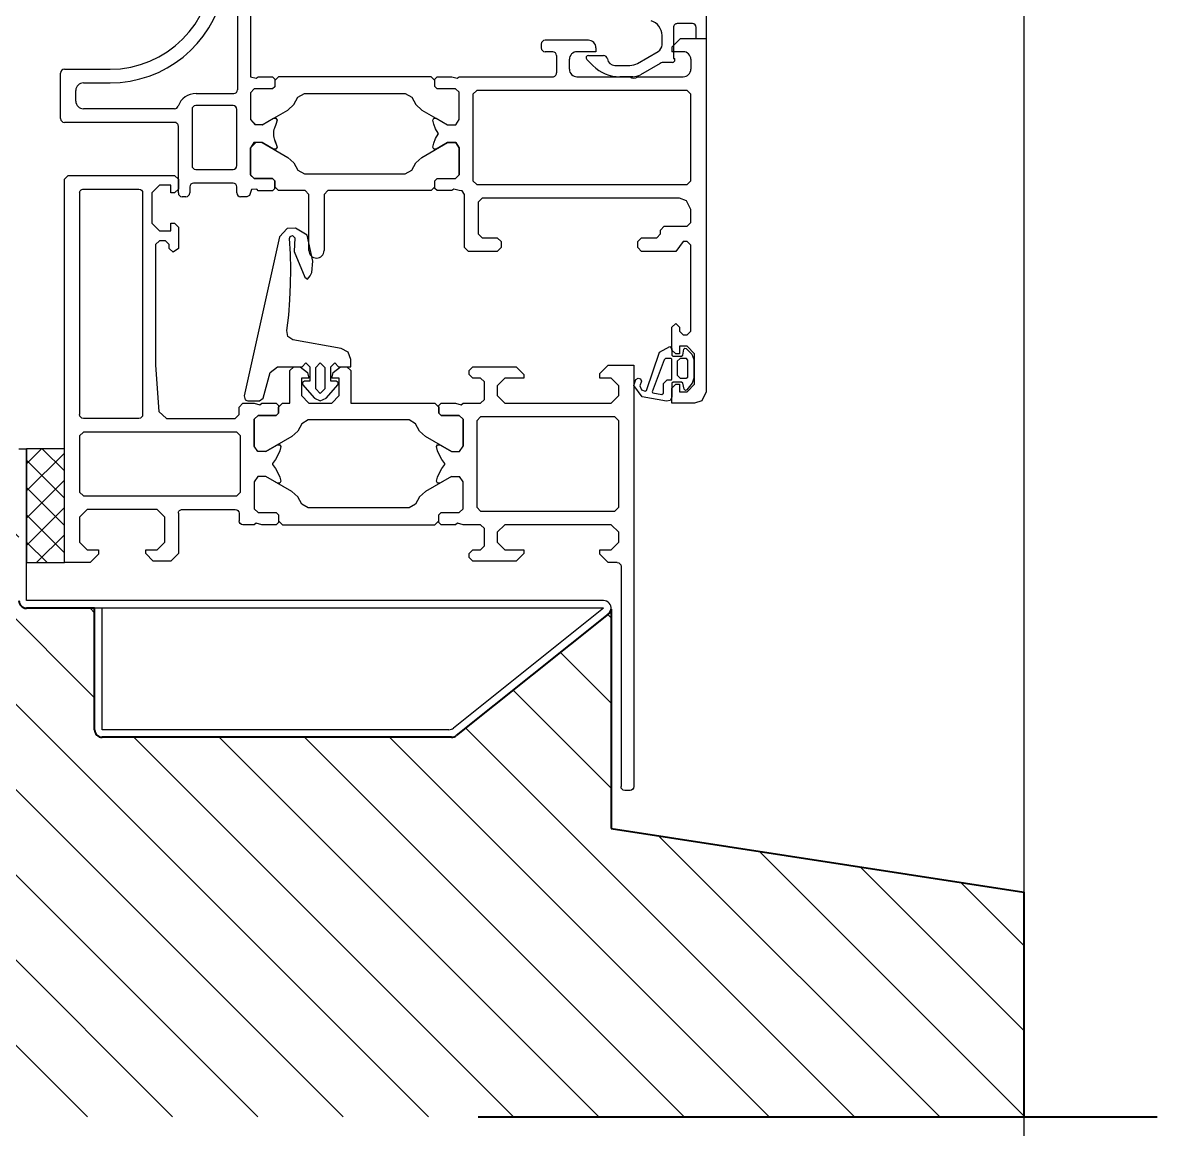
# Model space of a CAD drawing. Header units: millimetres. Extents: x 1251.1 to 1334.1, y 1577.6 to 1641.3.
# Drawn here: x 1311.3137 to 1311.4632, y 1617.5724 to 1617.7182 of the extents above; entities that cross this region are included whole.
import ezdxf

# ---------------------------------------------------------------- set-up
doc = ezdxf.new("R2010")
doc.units = ezdxf.units.MM
doc.linetypes.add('AUSGEZOGEN', pattern=[0])
doc.linetypes.add('TRATTOPUNTO', pattern=[1, 0.5, -0.25, 0, -0.25])
doc.layers.add('MONTANTI sezioni - windows structure section', color=2, linetype='Continuous')
doc.layers.add('MURATURA', color=140, linetype='Continuous')
for name, color, linetype, lineweight in [('MURATURA sezioni - section wall', 7, 'Continuous', 40), ('SEZIONI medie - small section', 2, 'Continuous', 25), ('TRATTEGGIO - hatch', 252, 'Continuous', 20)]:
    doc.layers.add(name, color=color, linetype=linetype, lineweight=lineweight)
doc.styles.get("Standard").update_dxf_attribs({"font": 'Arial.ttf'})

# ---------------------------------------------------------------- blocks, each defined once
blk = doc.blocks.new('199120')
at = {"layer": 'MONTANTI sezioni - windows structure section', "linetype": 'Continuous'}
for p, q in [((26, 74.99993897000002), (-29.5, 74.99993897000002)), ((26, 71.59991455), (26, 74.99993897000002)), ((-30, 74.49993897000002), (-30, 73.79992676)), ((-0.5, 73.29992676), (-29.5, 73.29992676)), ((0, 72.79992676), (0, 71.59997558999999)), ((1.700012209999997, 71.99993897000002), (2.700012209999997, 72.99993897000002)), ((1.700012209999997, 70.5), (1.700012209999997, 71.99993897000002)), ((2.700012209999997, 72.99993897000002), (4, 72.99993897000002)), ((4, 72.99993897000002), (5, 71.99993897000002)), ((5, 71.99993897000002), (5, 65.99993897000002)), ((6.799987790000003, 72.49993897000002), (7.299987790000003, 72.99993897000002)), ((6.799987790000003, 54.79998778999999), (6.799987790000003, 72.49993897000002)), ((7.299987790000003, 72.99993897000002), (18.70001221, 72.99993897000002)), ((18.70001221, 72.99993897000002), (19.20001221, 72.49993897000002)), ((19.20001221, 72.49993897000002), (19.20001221, 54.79998778999999)), ((21, 71.99993897000002), (22, 72.99993897000002)), ((21, 66), (21, 71.99993897000002)), ((22, 72.99993897000002), (23.29998779, 72.99993897000002)), ((23.29998779, 72.99993897000002), (24.29998779, 71.99993897000002)), ((24.29998779, 71.99993897000002), (24.29998779, 70.49993897000002)), ((0, 71.59991455), (1.100036619999997, 70.49993897000002)), ((1.09997559, 70.5), (1.700012209999997, 70.5)), ((24.29998779, 70.5), (24.89996338, 70.5)), ((24.89996338, 70.5), (25.99993897, 71.60003661999997)), ((5, 66), (5, 65)), ((21, 65), (21, 66)), ((5, 65), (5, 58)), ((21, 58), (21, 65)), ((1.200012209999997, 60.5), (0.200012209999997, 59.5)), ((1.700012209999997, 60.5), (1.200012209999997, 60.5)), ((1.700012209999997, 58), (1.700012209999997, 60.5)), ((24.79998779, 60.5), (24.29998779, 60.5)), ((24.29998779, 60.5), (24.29998779, 58)), ((25.79998779, 59.5), (24.79998779, 60.5)), ((0.200012209999997, 59.5), (0.200012209999997, 53.80004882999998)), ((25.79998779, 53.79998778999999), (25.79998779, 59.5)), ((2.700012209999997, 57), (1.700012209999997, 58)), ((4, 57), (2.700012209999997, 57)), ((5, 58), (4, 57)), ((22, 57), (21, 58)), ((23.29998779, 57), (22, 57)), ((24.29998779, 58), (23.29998779, 57)), ((1.700012209999997, 54.79998778999999), (2.200012209999997, 55.29998778999999)), ((2.200012209999997, 55.29998778999999), (4.5, 55.29998778999999)), ((4.5, 55.29998778999999), (5, 54.79998778999999)), ((21, 54.79998778999999), (21.5, 55.29998778999999)), ((21.5, 55.29998778999999), (23.79998779, 55.29998778999999)), ((23.79998779, 55.29998778999999), (24.29998779, 54.79998778999999)), ((0.200012209999997, 53.79998778999999), (0.700012209999997, 53.29998778999999)), ((1.200012209999997, 53.29998778999999), (1.700012209999997, 53.79998778999999)), ((1.700012209999997, 53.79998778999999), (1.700012209999997, 54.79998778999999)), ((5, 54.79998778999999), (5, 52.5)), ((7.299987790000003, 54.29998778999999), (6.799987790000003, 54.79998778999999)), ((18.70001221, 54.29998778999999), (7.299987790000003, 54.29998778999999)), ((19.20001221, 54.79998778999999), (18.70001221, 54.29998778999999)), ((21, 52.5), (21, 54.79998778999999)), ((24.29998779, 54.79998778999999), (24.29998779, 53.79998778999999)), ((24.29998779, 53.79998778999999), (24.79998779, 53.29998778999999)), ((25.29998779, 53.29998778999999), (25.79998779, 53.79998778999999)), ((0.700012209999997, 53.29998778999999), (1.200012209999997, 53.29998778999999)), ((5, 52.5), (5.200012209999997, 51.77001953000001)), ((6.59997559, 52), (7.09997559, 52.5)), ((6.59997559, 52), (7.09997559, 52.5)), ((7.09997559, 52.5), (10.63995360999999, 52.5)), ((7.09997559, 52.5), (10.63995360999999, 52.5)), ((10.64001465, 52.5), (11.34002685999999, 52.04998778999999)), ((14.65997315, 52.04998778999999), (15.35998535, 52.5)), ((18.89996338, 52.5), (15.35992432, 52.5)), ((15.35998535, 52.5), (18.89996338, 52.5)), ((18.89996338, 52.5), (19.39996338, 52)), ((19.39996338, 52), (18.89996338, 52.5)), ((20.79998779, 52.22998046999999), (21, 52.5)), ((24.79998779, 53.29998778999999), (25.29998779, 53.29998778999999)), ((5.200012209999997, 51.77001953000001), (5, 51.50006103999999)), ((5, 51.5), (5, 49.59997558999999)), ((6.59997559, 49.59997558999999), (6.59997559, 52)), ((6.59997559, 49.59997558999999), (6.59997559, 52)), ((11.33996582, 50.96997069999998), (9.380004880000001, 47.56994629000002)), ((11.33996582, 50.96997069999998), (10.45996094, 49.44995117000002)), ((11.33996582, 50.96997069999998), (11.33996582, 52.04998778999999)), ((14.65997315, 50.96997069999998), (14.65997315, 52.04998778999999)), ((14.65997315, 50.96997069999998), (16.61999512, 47.56994629000002)), ((15.53997803, 49.44995117000002), (14.65997315, 50.96990966999999)), ((19.39996338, 52), (19.39996338, 49.59997558999999)), ((19.39996338, 49.59997558999999), (19.39996338, 52)), ((21, 51.5), (20.79998779, 52.22998046999999)), ((21, 49.59997558999999), (21, 51.5)), ((5, 49.59997558999999), (5.300048829999994, 49.29998778999999)), ((6.299987790000003, 49.29998778999999), (6.59997559, 49.59997558999999)), ((6.299987790000003, 49.29998778999999), (6.59997559, 49.59997558999999)), ((10.45996094, 49.44995117000002), (10.45996094, 49.14990233999998)), ((11.26000977, 49.14001465000001), (11.84997559, 49.38000488)), ((11.84997559, 49.38000488), (12.41998291, 49.70001221000001)), ((12.41998291, 49.69995117000002), (12.93994141, 50.07995605999997)), ((12.94000244, 50.07995605999997), (13.05999756, 50.07995605999997)), ((13.05999756, 50.07995605999997), (13.58001709, 49.69995117000002)), ((13.58001709, 49.69995117000002), (14.15002441, 49.37994385000002)), ((14.14996338, 49.38000488), (14.73999023, 49.14001465000001)), ((15.53997803, 49.15002442000002), (15.53997803, 49.45007323999999)), ((19.39996338, 49.59997558999999), (19.69995117, 49.29998778999999)), ((19.70001221, 49.29998778999999), (19.40002441, 49.59997558999999)), ((20.70001221, 49.29998778999999), (21, 49.59997558999999)), ((5, 48.79998778999999), (5.5, 49.29998778999999)), ((5, 28.70001221000001), (5, 48.79998778999999)), ((5.299987790000003, 49.29998778999999), (6.299987790000003, 49.29998778999999)), ((5.5, 49.29998778999999), (6.299987790000003, 49.29998778999999)), ((10.45996094, 49.15002442000002), (10.7199707, 49.00006103999999)), ((10.7199707, 49), (11.25994873, 49.14001465000001)), ((14.73999023, 49.14001465000001), (15.2800293, 49.00006103999999)), ((15.27996826, 49), (15.53997803, 49.15002442000002)), ((19.70001221, 49.29998778999999), (20.70001221, 49.29998778999999)), ((20.5, 49.29998778999999), (19.70001221, 49.29998778999999)), ((21, 48.79998778999999), (20.5, 49.29998778999999)), ((21, 37.69995117000002), (21, 48.79992676000001)), ((8.669982910000002, 46.77001953000001), (7.700012209999997, 46.25006103999999)), ((9.380004880000001, 47.56994629000002), (8.670043949999993, 46.76989745999998)), ((16.61999512, 47.56994629000002), (17.33001709, 46.76989745999998)), ((17.33001709, 46.77001953000001), (18.30004883, 46.25006103999999)), ((7.700012209999997, 46.25), (7.200012209999997, 45.39001465000001)), ((7.200012209999997, 45.39001465000001), (7.200012209999997, 32.11004638999998)), ((18.29999541999999, 46.25), (18.79999541999999, 45.39001465000001)), ((18.79999541999999, 45.39001465000001), (18.79999541999999, 32.11004638999998)), ((25.29998779, 37.69995117000002), (21, 37.69995117000002)), ((25.79998779, 37.19995117000002), (25.29998779, 37.69995117000002)), ((21, 35.19995117000002), (22, 36.19995117000002)), ((22, 36.19995117000002), (24.29998779, 36.19995117000002)), ((24.29998779, 36.19995117000002), (24.29998779, 35.19995117000002)), ((25.05999756, 35.40002442000002), (25.79998779, 36.37005614999998)), ((25.79998779, 36.36999512), (25.79998779, 37.20001221000001)), ((21, 32.20001221000001), (21, 35.20001221000001)), ((24.29998779, 35.19995117000002), (25.05999756, 35.39990233999998)), ((7.200012209999997, 32.10998534999999), (7.700012209999997, 31.25)), ((18.79998779, 32.10998534999999), (18.29998779, 31.25)), ((22, 31.20001221000001), (21, 32.20001221000001)), ((25.05999756, 32), (24.29998779, 32.20001221000001)), ((24.29998779, 32.20001221000001), (24.29998779, 31.20001221000001)), ((25.79998779, 31.02996825999998), (25.05999756, 32)), ((7.700012209999997, 31.25), (8.670043949999993, 30.72998046999999)), ((8.669982910000002, 30.72998046999999), (9.380004880000001, 29.92999268)), ((9.380004880000001, 29.92999268), (11.34002685999999, 26.52996825999998)), ((16.61999512, 29.92999268), (14.65997315, 26.52996825999998)), ((17.33001709, 30.72998046999999), (16.62005615, 29.92999268)), ((18.29998779, 31.25), (17.33001709, 30.72998046999999)), ((24.29998779, 31.20001221000001), (22, 31.20001221000001)), ((25.29998779, 29.70001221000001), (25.79998779, 30.20001221000001)), ((25.79998779, 30.20001221000001), (25.79998779, 31.03002930000002)), ((5.5, 28.20001221000001), (5, 28.70001221000001)), ((10.7199707, 28.5), (10.45996094, 28.34997558999999)), ((11.26000977, 28.35998534999999), (10.7199707, 28.5)), ((15.27996826, 28.5), (14.73999023, 28.35998534999999)), ((15.53997803, 28.34997558999999), (15.27996826, 28.5)), ((20.5, 28.20001221000001), (21, 28.70001221000001)), ((21, 28.70001221000001), (21, 29.70001221000001)), ((21, 29.70001221000001), (25.29998779, 29.70001221000001)), ((5.299987790000003, 28.20001221000001), (5, 27.90002442000002)), ((5, 27.89996337999997), (5, 26)), ((6.299987790000003, 28.20001221000001), (5.299987790000003, 28.20001221000001)), ((6.299987790000003, 28.20001221000001), (5.499938970000002, 28.20001221000001)), ((6.59997559, 27.89996337999997), (6.299987790000003, 28.19995117000002)), ((6.59997559, 27.89996337999997), (6.299987790000003, 28.19995117000002)), ((6.59997559, 25.5), (6.59997559, 27.89996337999997)), ((6.59997559, 25.5), (6.59997559, 27.89996337999997)), ((10.45996094, 28.34997558999999), (10.45996094, 28.04998778999999)), ((10.45996094, 28.04998778999999), (11.33996582, 26.52996825999998)), ((11.84997559, 28.11999512), (11.25994873, 28.35998534999999)), ((12.41998291, 27.79998778999999), (11.84997559, 28.11999512)), ((12.94000244, 27.41998290999999), (12.41998291, 27.79998778999999)), ((13.05999756, 27.41998290999999), (12.94000244, 27.41998290999999)), ((13.58001709, 27.79998778999999), (13.05999756, 27.41998290999999)), ((14.14996338, 28.11999512), (13.57995606, 27.79998778999999)), ((14.73999023, 28.35998534999999), (14.15002441, 28.11999512)), ((14.65997315, 26.52996825999998), (15.53997803, 28.04998778999999)), ((15.53997803, 28.04998778999999), (15.53997803, 28.34997558999999)), ((19.39996338, 27.89996337999997), (19.69995117, 28.19995117000002)), ((19.39996338, 27.89996337999997), (19.39996338, 25.5)), ((19.39996338, 25.5), (19.39996338, 27.89996337999997)), ((19.70001221, 28.20001221000001), (19.40002441, 27.90002442000002)), ((20.70001221, 28.20001221000001), (19.70001221, 28.20001221000001)), ((19.70001221, 28.20001221000001), (20.50006104, 28.20001221000001)), ((21, 27.89996337999997), (20.70001221, 28.19995117000002)), ((21, 26), (21, 27.89996337999997)), ((5, 26), (5.200012209999997, 25.26995849999997)), ((7.09997559, 25), (6.59997559, 25.5)), ((7.09997559, 25), (6.59997559, 25.5)), ((11.33996582, 25.44995117000002), (10.63995360999999, 24.99993897000002)), ((11.33996582, 25.44995117000002), (10.63995360999999, 24.99993897000002)), ((11.33996582, 26.52996825999998), (11.33996582, 25.44995117000002)), ((11.33996582, 26.52996825999998), (11.33996582, 25.44995117000002)), ((14.65997315, 26.52996825999998), (14.65997315, 25.44995117000002)), ((14.65997315, 25.44995117000002), (15.35998535, 24.99993897000002)), ((19.39996338, 25.5), (18.89996338, 25)), ((18.89996338, 25), (19.39996338, 25.5)), ((20.79998779, 25.72998046999999), (21, 26)), ((21, 25), (20.79998779, 25.72998046999999)), ((5.200012209999997, 25.26995849999997), (5, 25)), ((5, 25), (5, 23.5)), ((10.64001465, 25), (7.100036619999997, 25)), ((10.64001465, 25), (7.100036619999997, 25)), ((18.89996338, 25), (15.35992432, 25)), ((15.35998535, 25), (18.89996338, 25)), ((21, 23.5), (21, 25)), ((6.5, 23), (5.5, 23)), ((7, 15.5), (7, 22.5)), ((8.799987790000003, 22.69995117000002), (9.299987790000003, 23.19995117000002)), ((8.799987790000003, 2.5), (8.799987790000003, 22.69995117000002)), ((9.299987790000003, 23.19995117000002), (16.70001221, 23.19995117000002)), ((16.70001221, 23.19995117000002), (17.20001221, 22.69995117000002)), ((17.20001221, 22.69995117000002), (17.20001221, 2.499938970000017)), ((19, 22.5), (19.5, 23)), ((19, 13.42999268), (19, 22.5)), ((19.5, 23), (20.5, 23)), ((20.5, 23), (21, 23.5)), ((1.200012209999997, 15), (0.200012209999997, 14)), ((6.5, 15), (1.200012209999997, 15)), ((41.39996338, 15), (40.89996338, 14.29998778999999)), ((44.20001221, 15), (41.40002441, 15)), ((44.70001221, 14.5), (44.20001221, 15)), ((49.20001221, 15), (48.70001221, 14.5)), ((50.5, 15), (49.20001221, 15)), ((51, 14.5), (50.5, 15)), ((0.200012209999997, 14), (0.200012209999997, 11.69995117000002)), ((40.89996338, 14.29998778999999), (41.39996338, 13.79998778999999)), ((41.39996338, 13.79998778999999), (41.89996338, 13.79998778999999)), ((41.89996338, 13.79998778999999), (42.39996338, 13.29998778999999)), ((43.70001221, 12.5), (43.70001221, 14)), ((43.70001221, 14), (44.70001221, 14)), ((44.70001221, 14), (44.70001221, 14.5)), ((48.70001221, 14.5), (48.70001221, 14)), ((48.70001221, 14), (49.70001221, 14)), ((49.70001221, 14), (49.70001221, 12.5)), ((51, 0.5), (51, 14.5)), ((1.700012209999997, 12.19995117000002), (2.700012209999997, 13.19995117000002)), ((1.700012209999997, 10.69995117000002), (1.700012209999997, 12.19995117000002)), ((2.700012209999997, 13.19995117000002), (6, 13.19995117000002)), ((6, 13.19995117000002), (7, 12.19995117000002)), ((7, 12.19995117000002), (7, 2.999938970000017)), ((19.92999268, 12.42999268), (19, 13.42999268)), ((26, 12), (19.92999268, 12.42999268)), ((41.89996338, 12), (25.99993897, 12)), ((42.39996338, 12.5), (41.89996338, 12)), ((42.39996338, 13.29998778999999), (42.39996338, 12.5)), ((44.70001221, 11.5), (43.70001221, 12.5)), ((49.70001221, 12.5), (48.70001221, 11.5)), ((0.200012209999997, 11.69995117000002), (1.200012209999997, 10.69995117000002)), ((1.200012209999997, 10.69995117000002), (1.700012209999997, 10.69995117000002)), ((48.70001221, 11.5), (44.70001221, 11.5)), ((19, 9.799987789999989), (19, 2.5)), ((48.70001221, 10.29998778999999), (19.5, 10.29998778999999)), ((49.20001221, 2.5), (49.20001221, 9.799987789999989)), ((1.09997559, 4.5), (0, 3.399963379999974)), ((1.700012209999997, 4.5), (1.100036619999997, 4.5)), ((1.700012209999997, 3), (1.700012209999997, 4.5)), ((0, 3.399963379999974), (0, 0)), ((2.700012209999997, 2), (1.700012209999997, 3)), ((7, 3), (6, 2)), ((6, 2), (2.700012209999997, 2)), ((9.299987790000003, 2), (8.799987790000003, 2.5)), ((16.70001221, 2), (9.299987790000003, 2)), ((17.20001221, 2.5), (16.70001221, 2)), ((48.70001221, 2), (19.5, 2)), ((0, 0), (50.5, 0)), ((50.5, 0), (51, 0.5))]:
    blk.add_line(p, q, dxfattribs=at)
for centre, start, end in [((-29.5, 74.49993897000002), 90, 180), ((-29.5, 73.79992676), 180, 270), ((-0.5, 72.79992676), 0, 90), ((5.5, 23.5), 180, 270), ((6.5, 22.5), 0, 90), ((6.5, 15.5), 270, 0), ((19.5, 9.799987789999989), 90, 180), ((48.70001221, 9.799987789999989), 0, 90), ((19.5, 2.5), 180, 270), ((48.70001221, 2.5), 270, 0)]:
    blk.add_arc(centre, 0.5, start, end, dxfattribs=at)
blk = doc.blocks.new('224068')
at = {"layer": 'MONTANTI sezioni - windows structure section', "linetype": 'AUSGEZOGEN'}
for p, q in [((-2.86, 19.72), (-3.88, 18.62)), ((-1.77, 19.77), (-2.86, 19.72)), ((-0.25, 18.82), (-1.77, 19.77)), ((-3.88, 18.62), (-8.51, -2.309999)), ((-2.58, 18.38), (-2.48, 18.68)), ((-2.45, 16.36), (-2.58, 18.38)), ((-2.48, 18.68), (-2.18, 18.79)), ((-2.18, 18.79), (-1.85, 18.48)), ((-1.85, 18.48), (-1.93, 16.67)), ((0.51, 15.39), (-0.25, 18.82)), ((-1.93, 16.67), (-0.53, 13.29)), ((-2.39, 14.34), (-2.45, 16.36)), ((0.38, 13.93), (0.51, 15.39)), ((-2.41, 12.32), (-2.39, 14.34)), ((-0.17, 13.06), (0.18, 13.47)), ((0.18, 13.47), (0.38, 13.93)), ((-2.5, 10.3), (-2.41, 12.32)), ((-0.53, 13.29), (-0.17, 13.06)), ((-2.66, 8.29), (-2.5, 10.3)), ((-2.9, 6.28), (-2.66, 8.29)), ((-2.78, 5.49), (-2.9, 6.280001)), ((-2.11, 5.04), (-2.78, 5.49)), ((4.26, 3.920001), (-2.11, 5.04)), ((5.15, 3.410001), (4.26, 3.920001)), ((5.5, 2.440001), (5.15, 3.410001)), ((-5.1, 0.7600005), (-4.14, 1.5)), ((-4.14, 1.5), (-0.9000001, 1.5)), ((-0.9000001, 1.5), (-0.4000001, 2)), ((-0.4000001, 2), (0.09999987, 1.5)), ((0.09999987, 1.5), (0.09999987, -0.3999995)), ((0.9000003000000001, 1.400001), (1.5, 2)), ((1.5, 2), (2.1, 1.4)), ((2.9, 1.5), (3.4, 2)), ((2.9, -0.3999995), (2.9, 1.5)), ((3.4, 2), (3.9, 1.5)), ((3.9, 1.5), (5.5, 1.5)), ((5.5, 1.5), (5.5, 2.440001)), ((-6.01, -2.63), (-5.1, 0.7600005)), ((0.9000004999999999, -1.399999), (0.9000004999999999, 1.4)), ((2.1, 1.4), (2.1, -1.399999)), ((-0.6000001, -0.3999995), (-0.8600001, -0.5499995)), ((-0.8600001, -0.5499995), (-0.8600001, -0.8499995000000001)), ((-0.8600001, -0.8499995000000001), (0.7399998999999999, -2.65)), ((0.09999987, -0.3999995), (-0.6000001, -0.3999995)), ((1.5, -2), (0.9000004999999999, -1.399999)), ((2.1, -1.399999), (1.5, -2)), ((2.26, -2.65), (3.86, -0.8499995000000001)), ((3.6, -0.3999995), (2.9, -0.3999995)), ((3.86, -0.5499995), (3.6, -0.3999995)), ((3.86, -0.8499995000000001), (3.86, -0.5499995)), ((-8.51, -2.309999), (-8.41, -2.849999)), ((-8.41, -2.849999), (-8.05, -3)), ((-6.5, -3), (-6.01, -2.63)), ((0.7399998999999999, -2.65), (1.5, -3)), ((1.5, -3), (2.26, -2.65)), ((-8.05, -3), (-6.5, -3))]:
    blk.add_line(p, q, dxfattribs=at)
at = {"layer": 'MONTANTI sezioni - windows structure section', "linetype": 'AUSGEZOGEN', "flags": 3}
blk.add_attdef('GRUPPE', (0, 0), '', height=1, dxfattribs=at)
blk = doc.blocks.new('224310')
at = {"layer": 'MONTANTI sezioni - windows structure section', "linetype": 'Continuous'}
for p, q in [((1.751989703984947, 1.731448867461154), (1.681982373984937, 1.541461677461143)), ((1.681982373984937, 1.541461677461143), (1.831991533984962, 1.381458017461227)), ((2.641989093984961, 2.421451307461211), (1.751989703984947, 1.731448867461154)), ((3.281988483984946, 2.651462287461186), (2.641989093984961, 2.421451307461211)), ((5.761984203984952, 2.651462287461186), (3.281988483984946, 2.651462287461186)), ((3.281988483984946, 1.651462287461186), (3.451986643984952, 1.851459237461199)), ((3.281988483984946, 0.8514592374611993), (3.281988483984946, 1.651462287461186)), ((3.451986643984952, 1.851459237461199), (5.681982373984937, 1.851459237461199)), ((5.681982373984937, 1.851459237461199), (5.88197932398495, 1.681461067461214)), ((6.471990923984947, 2.361453747461155), (5.761984203984952, 2.651462287461186)), ((5.88197932398495, 1.681461067461214), (5.88197932398495, 0.8514592374611993)), ((7.221990923984947, 1.651462287461186), (6.471990923984947, 2.361453747461155)), ((7.271978713984936, 1.44145557746117), (7.221990923984947, 1.651462287461186)), ((1.831991533984962, 1.381458017461227), (2.63197932398495, 1.19145557746117)), ((2.63197932398495, 1.19145557746117), (2.781988483984946, 1.031451917461254)), ((2.781988483984946, 1.031451917461254), (2.781988483984946, -0.09853771253881405)), ((3.681982373984937, 0.4514500874611826), (3.281988483984946, 0.8514592374611993)), ((5.541982983984951, 0.4514500874611826), (3.681982373984937, 0.4514500874611826)), ((5.88197932398495, 0.8514592374611993), (5.541982983984951, 0.4514500874611826)), ((6.181982373984937, 1.001453137461226), (6.331991533984962, 1.19145557746117)), ((6.181982373984937, -0.1185419825387726), (6.181982373984937, 1.001453137461226)), ((6.331991533984962, 1.19145557746117), (7.13197932398495, 1.321460457461171)), ((7.13197932398495, 1.321460457461171), (7.271978713984936, 1.44145557746117)), ((0.3619903139849612, -0.4785425925388154), (0.2819884839849465, -0.9585383225388568)), ((0.2819884839849465, -0.9585383225388568), (0.8419860339849379, -4.158550522538803)), ((0.7819884839849465, -0.2485468625387739), (0.3619903139849612, -0.4785425925388154)), ((2.651983593984937, -0.2485468625387739), (0.7819884839849465, -0.2485468625387739)), ((1.16197810398495, -1.55854442253883), (1.331991533984962, -1.348537712538814)), ((1.331991533984962, -1.348537712538814), (2.581991533984962, -1.348537712538814)), ((5.731985423984952, -1.278545642538802), (1.511984203984952, -2.848537712538814)), ((2.581991533984962, -1.348537712538814), (3.081991533984962, -0.848537712538814)), ((2.781988483984946, -0.09853771253881405), (2.651983593984937, -0.2485468625387739)), ((3.081991533984962, -0.318538932538786), (3.16197810398495, -0.2485468625387739)), ((3.081991533984962, -0.848537712538814), (3.081991533984962, -0.318538932538786)), ((3.16197810398495, -0.2485468625387739), (5.811987263984946, -0.2485468625387739)), ((5.88197932398495, -1.088543202538801), (5.731985423984952, -1.278545642538802)), ((5.811987263984946, -0.2485468625387739), (5.88197932398495, -0.3285486925387886)), ((5.88197932398495, -0.3285486925387886), (5.88197932398495, -1.088543202538801)), ((6.331991533984962, -0.2485468625387739), (6.181982373984937, -0.1185419825387726)), ((7.181982373984937, -0.2485468625387739), (6.331991533984962, -0.2485468625387739)), ((6.741979933984936, -1.888546252538845), (7.481985423984952, -0.4985468625387739)), ((7.481985423984952, -0.4985468625387739), (7.181982373984937, -0.2485468625387739)), ((1.38197932398495, -2.748546862538774), (1.16197810398495, -1.55854442253883)), ((1.41197810398495, -2.818538932538786), (1.38197932398495, -2.748546862538774)), ((1.511984203984952, -2.848537712538814), (1.41197810398495, -2.818538932538786)), ((1.691992143984947, -3.608547472538817), (6.741979933984936, -1.888546252538845)), ((0.8419860339849379, -4.158550522538803), (2.351980543984951, -5.248546862538774)), ((1.591986033984938, -3.768551132538846), (1.611990313984961, -3.688549302538831)), ((1.781988483984946, -4.238537102538828), (1.591986033984938, -3.768551132538846)), ((1.611990313984961, -3.688549302538831), (1.691992143984947, -3.608547472538817)), ((2.311987263984946, -4.448543812538787), (1.781988483984946, -4.238537102538828)), ((2.891989093984961, -4.248546862538774), (2.311987263984946, -4.448543812538787)), ((3.201986643984952, -4.368541982538773), (2.891989093984961, -4.248546862538774)), ((3.311987263984946, -4.678539542538829), (3.201986643984952, -4.368541982538773)), ((2.351980543984951, -5.248546862538774), (3.141989093984961, -4.978542592538815)), ((3.141989093984961, -4.978542592538815), (3.311987263984946, -4.678539542538829))]:
    blk.add_line(p, q, dxfattribs=at)

msp = doc.modelspace()

# ---------------------------------------------------------------- hatches: boundary and pattern name
at = {"layer": 'TRATTEGGIO - hatch'}
h = msp.add_hatch(dxfattribs=at)
h.set_pattern_fill('ANSI37', color=256, scale=0.0007999999999999992, angle=-2.544443745170813e-14, style=0)
h.set_pattern_definition([(44.99999999999996, (1310.499050445413, 1616.640156408149), (-0.001796051224213828, 0.00179605122421383), []), (134.9999999999999, (1310.499050445413, 1616.640156408149), (-0.00179605122421383, -0.001796051224213828), [])])
h.paths.add_polyline_path([(1311.314234852859, 1617.647054602494), (1311.319234852859, 1617.647054602494), (1311.319234852859, 1617.662054602495), (1311.314234852859, 1617.662054602495)])
h = msp.add_hatch(dxfattribs=at)
h.set_pattern_fill('ANSI31', color=256, scale=0.0025, angle=-90.00000000000001, style=0)
h.set_pattern_definition([(315, (532.5970254277047, 2051.4125406759), (0.005612660075668222, 0.00561266007566822), [])])
h.paths.add_polyline_path([(1311.445591506608, 1617.574054602494), (1311.445591506608, 1617.603667400836), (1311.391227006116, 1617.612054602494), (1311.391227006116, 1617.640929574835, -0.1952256424290443), (1311.390859155125, 1617.640273419622), (1311.370838523057, 1617.624273419622, -0.1701742515066235), (1311.370214220791, 1617.624054602494), (1311.32420357231, 1617.624054602494, -0.4142135623730951), (1311.32320357231, 1617.625054602494), (1311.32320357231, 1617.641054602494), (1311.314234852859, 1617.641054602494, -0.4142135623730284), (1311.313234852859, 1617.642054602494), (1311.313234852859, 1617.657054602494), (1311.203234852859, 1617.657054602494), (1311.203234852859, 1617.622554602495), (1311.213234852859, 1617.622554602495), (1311.213234852859, 1617.620854602494), (1311.225734852859, 1617.620854602494), (1311.216734852859, 1617.625154602494), (1311.216734852859, 1617.626854602494), (1311.225734852859, 1617.622554602495), (1311.234734852859, 1617.622554602495), (1311.234734852859, 1617.620854602494), (1311.237734852859, 1617.620854602494), (1311.237734852859, 1617.622554602495), (1311.238901519526, 1617.622554602495), (1311.241734852859, 1617.621154602495), (1311.241734852859, 1617.620854602494), (1311.244734852859, 1617.620854602494), (1311.239734852859, 1617.623854602494), (1311.239734852859, 1617.625554602495), (1311.244734852859, 1617.622554602495), (1311.248734852859, 1617.622554602495), (1311.248734852859, 1617.620854602494), (1311.251734852859, 1617.620854602494), (1311.251734852859, 1617.622554602495), (1311.252901519526, 1617.622554602495), (1311.255734852859, 1617.621154602495), (1311.255734852859, 1617.620554602494), (1311.255934852859, 1617.620554602494), (1311.256523260482, 1617.619354602494), (1311.256923260482, 1617.619354602494), (1311.257934852859, 1617.620554602494), (1311.258084852859, 1617.620554602494), (1311.257026890975, 1617.614554602494), (1311.258176890975, 1617.614554602494), (1311.257330521468, 1617.609754602494), (1311.257130521468, 1617.609754602494), (1311.256118929091, 1617.608554602494), (1311.255734852859, 1617.608554602494), (1311.255734852859, 1617.606554602494), (1311.251734852859, 1617.606554602494), (1311.246734852859, 1617.603554602495), (1311.246734852859, 1617.605254602494), (1311.251734852859, 1617.608254602495), (1311.248734852859, 1617.608254602495), (1311.248734852859, 1617.607954602494), (1311.245901519526, 1617.606554602494), (1311.244734852859, 1617.606554602494), (1311.244734852859, 1617.608254602495), (1311.241734852859, 1617.608254602495), (1311.241734852859, 1617.606554602494), (1311.237734852859, 1617.606554602494), (1311.237734852859, 1617.608254602495), (1311.234734852859, 1617.608254602495), (1311.234734852859, 1617.606554602494), (1311.225734852859, 1617.606554602494), (1311.216734852859, 1617.602254602494), (1311.216734852859, 1617.603954602494), (1311.225734852859, 1617.608254602495), (1311.213234852859, 1617.608254602495), (1311.213234852859, 1617.606554602494), (1311.203234852859, 1617.606554602494), (1311.203234852859, 1617.574054602494)])

# ---------------------------------------------------------------- linework, layer by layer
at = {"layer": 'MONTANTI sezioni - windows structure section', "linetype": 'Continuous'}
for p, q in [((1311.343734799449, 1617.726248053424), (1311.343734799449, 1617.711048041214)), ((1311.342035077159, 1617.722248053424), (1311.342034909309, 1617.709348090044)), ((1311.403734837599, 1617.719054587234), (1311.403734837599, 1617.716054571974)), ((1311.399434880329, 1617.717554587234), (1311.399434880329, 1617.713454596384)), ((1311.401934910849, 1617.718054587234), (1311.399934880329, 1617.718054587234)), ((1311.402434910849, 1617.716054571974), (1311.402434910849, 1617.717554587234)), ((1311.388234837599, 1617.715854559774), (1311.382534825389, 1617.715854559774)), ((1311.397934849809, 1617.715263953074), (1311.397934849809, 1617.716496260504)), ((1311.399234837599, 1617.714954565874), (1311.400334843699, 1617.716054571974)), ((1311.403734837599, 1617.716054571974), (1311.400334843699, 1617.716054571974)), ((1311.403734837599, 1617.716054571974), (1311.402434910849, 1617.716054571974)), ((1311.403734837599, 1617.716054571974), (1311.403734837599, 1617.669554541454)), ((1311.382034825389, 1617.715354559774), (1311.382034825389, 1617.714854559774)), ((1311.383534825389, 1617.714354559774), (1311.382534825389, 1617.714354559774)), ((1311.389234837599, 1617.714354559774), (1311.386734837599, 1617.714354559774)), ((1311.389234837599, 1617.714854559774), (1311.389234837599, 1617.714354559774)), ((1311.394706151079, 1617.712822508674), (1311.397434849809, 1617.714397932874)), ((1311.399234837599, 1617.714954565874), (1311.399234837599, 1617.714354590284)), ((1311.400734837599, 1617.714354590284), (1311.399234837599, 1617.714354590284)), ((1311.384034825389, 1617.713854590284), (1311.384034825389, 1617.711554602494)), ((1311.385734837599, 1617.712054571974), (1311.385734837599, 1617.713354559774)), ((1311.388845952109, 1617.712519133434), (1311.388022709919, 1617.713342444284)), ((1311.388234837599, 1617.713854575024), (1311.390239293169, 1617.713854559764)), ((1311.391725895949, 1617.712554556714), (1311.393706151079, 1617.712554556714)), ((1311.397702855179, 1617.712820624214), (1311.395108006549, 1617.711322523934)), ((1311.399334904739, 1617.712954596384), (1311.398202855179, 1617.712954596384)), ((1311.399434880329, 1617.713454611644), (1311.399634770469, 1617.713454611644)), ((1311.399634770469, 1617.713263502944), (1311.399634770469, 1617.713454611644)), ((1311.401734837599, 1617.713354590284), (1311.401734837599, 1617.712054571974)), ((1311.318734799449, 1617.705547980184), (1311.318734799449, 1617.711547980184)), ((1311.319234799449, 1617.712047980184), (1311.325234799449, 1617.712047980184)), ((1311.343734799449, 1617.711047980184), (1311.344464810439, 1617.710847967974)), ((1311.344464810439, 1617.710847967974), (1311.344734829969, 1617.711047980184)), ((1311.344734799449, 1617.711047980184), (1311.346634793349, 1617.711047980184)), ((1311.346634793349, 1617.711047980184), (1311.346934781139, 1617.710747992384)), ((1311.347434788769, 1617.711054571974), (1311.346934788769, 1617.710554571974)), ((1311.367534825389, 1617.711054571974), (1311.347434819289, 1617.711054571974)), ((1311.368034825389, 1617.710554571974), (1311.367534825389, 1617.711054571974)), ((1311.368034855909, 1617.710754584184), (1311.368334843699, 1617.711054571974)), ((1311.368334843699, 1617.711054571974), (1311.370234837599, 1617.711054571974)), ((1311.370234837599, 1617.711054571974), (1311.370964818069, 1617.710854559774)), ((1311.370964818069, 1617.710854559774), (1311.371234868109, 1617.711054633014)), ((1311.371234868109, 1617.711054571974), (1311.383534825389, 1617.711054571974)), ((1311.386734837599, 1617.711054571974), (1311.393734837599, 1617.711054571974)), ((1311.394108037069, 1617.711054587234), (1311.392381810259, 1617.711054518564)), ((1311.394734837599, 1617.711054571974), (1311.400734837599, 1617.711054571974)), ((1311.321734799449, 1617.710247992384), (1311.325234799449, 1617.710247992384)), ((1311.346934781139, 1617.709747992384), (1311.346634793349, 1617.709448004594)), ((1311.346934788769, 1617.709754584184), (1311.346634800979, 1617.709454596394)), ((1311.346934781139, 1617.710747992384), (1311.346934781139, 1617.709747992384)), ((1311.346934788769, 1617.710554571974), (1311.346934788769, 1617.709754584184)), ((1311.368034825389, 1617.709754584184), (1311.368034825389, 1617.710554571974)), ((1311.368334813179, 1617.709454596394), (1311.368034825389, 1617.709754584184)), ((1311.368034855909, 1617.709754584184), (1311.368034855909, 1617.710754584184)), ((1311.368334843699, 1617.709454596394), (1311.368034855909, 1617.709754584184)), ((1311.320734799449, 1617.707847967974), (1311.320734799449, 1617.709247992384)), ((1311.336563229629, 1617.708847967974), (1311.341534909309, 1617.708847967974)), ((1311.344234799449, 1617.709448004594), (1311.343734799449, 1617.708948004594)), ((1311.343734799449, 1617.708997992384), (1311.343734799449, 1617.705407965534)), ((1311.344234807079, 1617.709454596394), (1311.343734807079, 1617.708954596394)), ((1311.343734807079, 1617.708954596394), (1311.343734807079, 1617.705414557324)), ((1311.346634793349, 1617.709448004594), (1311.344234768929, 1617.709448004594)), ((1311.346634800979, 1617.709454596394), (1311.344234776559, 1617.709454596394)), ((1311.349464818069, 1617.707384589064), (1311.349984837599, 1617.708354559774)), ((1311.349984807079, 1617.708354559774), (1311.350844822949, 1617.708854559774)), ((1311.350844822949, 1617.708854559774), (1311.364124791209, 1617.708854559774)), ((1311.364124791209, 1617.708854559774), (1311.364984776559, 1617.708354559774)), ((1311.364984807079, 1617.708354559774), (1311.365504796089, 1617.707384589064)), ((1311.370734807079, 1617.709454596394), (1311.368334813179, 1617.709454596394)), ((1311.370734837599, 1617.709454596394), (1311.368334843699, 1617.709454596394)), ((1311.371234807079, 1617.709004584184), (1311.370734807079, 1617.709454596394)), ((1311.371234837599, 1617.709004584184), (1311.370734837599, 1617.709454596394)), ((1311.371234807079, 1617.705414557324), (1311.371234807079, 1617.708954596394)), ((1311.371234837599, 1617.705414496294), (1311.371234837599, 1617.709004584184)), ((1311.373534855909, 1617.709254584184), (1311.373034855909, 1617.708754584184)), ((1311.373034855909, 1617.708754584184), (1311.373034855909, 1617.697354559774)), ((1311.401234837599, 1617.709254584184), (1311.373534855909, 1617.709254584184)), ((1311.401734837599, 1617.708754584184), (1311.401234837599, 1617.709254584184)), ((1311.401734837599, 1617.697354559774), (1311.401734837599, 1617.708754584184)), ((1311.333734799449, 1617.706847967974), (1311.321734799449, 1617.706847967974)), ((1311.336034817759, 1617.706747992384), (1311.336034817759, 1617.699347967974)), ((1311.341434781139, 1617.707247992384), (1311.336534817759, 1617.707247992384)), ((1311.341934781139, 1617.699347967974), (1311.341934781139, 1617.706747992384)), ((1311.345264805859, 1617.704714606154), (1311.348664830269, 1617.706674567094)), ((1311.348664830269, 1617.706674567094), (1311.349464818069, 1617.707384589064)), ((1311.365504796089, 1617.707384589064), (1311.366304783889, 1617.706674567094)), ((1311.366304783889, 1617.706674567094), (1311.369704777779, 1617.704714606154)), ((1311.343734799449, 1617.705407965534), (1311.344340909069, 1617.704708014354)), ((1311.343734807079, 1617.705414557324), (1311.344434788769, 1617.704714606154)), ((1311.345264798229, 1617.704708014354), (1311.346784817759, 1617.705588019244)), ((1311.346784817759, 1617.705588019244), (1311.347084805549, 1617.705588019244)), ((1311.347084805549, 1617.705588019244), (1311.347234829969, 1617.705328009474)), ((1311.347234799449, 1617.705328009474), (1311.347094815319, 1617.704787970414)), ((1311.367734807079, 1617.705334540234), (1311.367884831489, 1617.705594611034)), ((1311.367874852249, 1617.704794440144), (1311.367734807079, 1617.705334540234)), ((1311.367884831489, 1617.705594611034), (1311.368184819289, 1617.705594611034)), ((1311.368184819289, 1617.705594611034), (1311.369704838819, 1617.704714606154)), ((1311.370784825389, 1617.704714606154), (1311.371234837599, 1617.705414557324)), ((1311.370784855909, 1617.704714606154), (1311.371234837599, 1617.705414496294)), ((1311.333734799449, 1617.705047980184), (1311.319234799449, 1617.705047980184)), ((1311.334234799449, 1617.695747992384), (1311.334234799449, 1617.704548041214)), ((1311.345266140999, 1617.704708807814), (1311.344340909069, 1617.704708807814)), ((1311.345264805859, 1617.704714606154), (1311.344434788769, 1617.704714606154)), ((1311.347094815319, 1617.704787970414), (1311.346896939339, 1617.704301581254)), ((1311.368114903509, 1617.704204413284), (1311.367874852249, 1617.704794440144)), ((1311.368434727729, 1617.703634711134), (1311.368114903509, 1617.704204413284)), ((1311.368484807079, 1617.703554633014), (1311.368434727729, 1617.703634772174)), ((1311.369704808299, 1617.704714606154), (1311.370784825389, 1617.704714606154)), ((1311.369704838819, 1617.704714606154), (1311.370784855909, 1617.704714606154)), ((1311.344184781139, 1617.702388007034), (1311.343734768929, 1617.701687994824)), ((1311.343734807079, 1617.701694586624), (1311.344441929879, 1617.702401678914)), ((1311.345264798229, 1617.702388007034), (1311.344184781139, 1617.702388007034)), ((1311.345264805859, 1617.702394598834), (1311.344434849799, 1617.702394598834)), ((1311.346784817759, 1617.701508002154), (1311.345264798229, 1617.702388007034)), ((1311.345264805859, 1617.702394598834), (1311.348664830269, 1617.700434576854)), ((1311.346896969859, 1617.702794287554), (1311.347094815319, 1617.702307928914)), ((1311.347094815319, 1617.702307989944), (1311.346947133129, 1617.702681219924)), ((1311.347094815319, 1617.702307989944), (1311.347234829969, 1617.701768011914)), ((1311.366304783889, 1617.700434576854), (1311.369704777779, 1617.702394598834)), ((1311.367734837599, 1617.701774603714), (1311.367874852249, 1617.702314642774)), ((1311.367874852249, 1617.702314642774), (1311.368114720409, 1617.702904364454)), ((1311.368114720409, 1617.702904364454), (1311.368434910839, 1617.703474676954)), ((1311.369704838819, 1617.702394598834), (1311.368184819289, 1617.701514593944)), ((1311.368434910839, 1617.703474676954), (1311.368484807079, 1617.703554633014)), ((1311.369704808299, 1617.702394598834), (1311.370784825389, 1617.702394598834)), ((1311.370784855909, 1617.702394598834), (1311.369704838819, 1617.702394598834)), ((1311.370784825389, 1617.702394598834), (1311.371234837599, 1617.701694586624)), ((1311.371234837599, 1617.701694647664), (1311.370784855909, 1617.702394598834)), ((1311.343734799449, 1617.698148016804), (1311.343734799449, 1617.701687994824)), ((1311.343734807079, 1617.701694586624), (1311.343734807079, 1617.698104559774)), ((1311.347084805549, 1617.701508002154), (1311.346784817759, 1617.701508002154)), ((1311.347234799449, 1617.701768011914), (1311.347084805549, 1617.701508002154)), ((1311.367884831489, 1617.701514593944), (1311.367734837599, 1617.701774603714)), ((1311.368184819289, 1617.701514593944), (1311.367884831489, 1617.701514593944)), ((1311.371234807079, 1617.701694586624), (1311.371234807079, 1617.698154608594)), ((1311.371234837599, 1617.698154608594), (1311.371234837599, 1617.701694647664)), ((1311.348664830269, 1617.700434576854), (1311.349464818069, 1617.699724554884)), ((1311.349464818069, 1617.699724554884), (1311.349984837599, 1617.698754584184)), ((1311.364984807079, 1617.698754584184), (1311.365504796089, 1617.699724554884)), ((1311.365504796089, 1617.699724554884), (1311.366304783889, 1617.700434576854)), ((1311.336534817759, 1617.698847967974), (1311.341434781139, 1617.698847967974)), ((1311.343734799449, 1617.698097967974), (1311.344234799449, 1617.697648016804)), ((1311.344234807079, 1617.697654608594), (1311.343734807079, 1617.698154608594)), ((1311.346634793349, 1617.697648016804), (1311.344234768929, 1617.697648016804)), ((1311.344234807079, 1617.697654608594), (1311.346634800979, 1617.697654608594)), ((1311.346934781139, 1617.697347967974), (1311.346634793349, 1617.697648016804)), ((1311.346634800979, 1617.697654608594), (1311.346934788769, 1617.697354559774)), ((1311.349984807079, 1617.698754584184), (1311.350844822949, 1617.698254584184)), ((1311.350844822949, 1617.698254584184), (1311.364124791209, 1617.698254584184)), ((1311.364124791209, 1617.698254584184), (1311.364984776559, 1617.698754584184)), ((1311.368034825389, 1617.697354559774), (1311.368334813179, 1617.697654608594)), ((1311.368034855909, 1617.697354559774), (1311.368334843699, 1617.697654608594)), ((1311.368334813179, 1617.697654608594), (1311.370734807079, 1617.697654608594)), ((1311.368334843699, 1617.697654608594), (1311.370734837599, 1617.697654608594)), ((1311.370734807079, 1617.697654608594), (1311.371234807079, 1617.698154608594)), ((1311.370734837599, 1617.697654608594), (1311.371234837599, 1617.698154608594)), ((1311.335734799449, 1617.696547980184), (1311.335734799449, 1617.695747992384)), ((1311.341434781139, 1617.697047980184), (1311.336234799449, 1617.697047980184)), ((1311.341934781139, 1617.695747992384), (1311.341934781139, 1617.696547980184)), ((1311.343854794569, 1617.696208014354), (1311.343584805549, 1617.695398016804)), ((1311.344464810439, 1617.696247992384), (1311.343854825079, 1617.696208014354)), ((1311.344614804329, 1617.696208014354), (1311.344464810439, 1617.696247992384)), ((1311.344734799449, 1617.696047980184), (1311.344614804329, 1617.696208014354)), ((1311.346934781139, 1617.696347967974), (1311.346634793349, 1617.696047980184)), ((1311.346934781139, 1617.696347967974), (1311.346934781139, 1617.697347967974)), ((1311.346934788769, 1617.697354559774), (1311.346934788769, 1617.696554571974)), ((1311.347434788769, 1617.696054571974), (1311.346934788769, 1617.696554571974)), ((1311.368034825389, 1617.696554571974), (1311.367534825389, 1617.696054571974)), ((1311.368034825389, 1617.696354559774), (1311.368034825389, 1617.697354559774)), ((1311.368034855909, 1617.696354559774), (1311.368034855909, 1617.697354559774)), ((1311.368334843699, 1617.696054571974), (1311.368034855909, 1617.696354559774)), ((1311.370504857129, 1617.696254584184), (1311.370234807079, 1617.696054571974)), ((1311.371234623969, 1617.696054633014), (1311.370504857129, 1617.696254584184)), ((1311.373034855909, 1617.697354559774), (1311.373534855909, 1617.696854559774)), ((1311.373534855909, 1617.696854559774), (1311.401234837599, 1617.696854559774)), ((1311.401234837599, 1617.696854559774), (1311.401734837599, 1617.697354559774)), ((1311.335234799449, 1617.695247992384), (1311.334734799449, 1617.695247992384)), ((1311.343234799449, 1617.695247992384), (1311.342434781139, 1617.695247992384)), ((1311.343584805549, 1617.695398016804), (1311.343234829969, 1617.695247992384)), ((1311.346634793349, 1617.696047980184), (1311.344734768929, 1617.696047980184)), ((1311.350934788769, 1617.696054571974), (1311.347434788769, 1617.696054571974)), ((1311.351434788769, 1617.695554571974), (1311.350934788769, 1617.696054571974)), ((1311.351434788769, 1617.688154639114), (1311.351434788769, 1617.695554571974)), ((1311.353934788769, 1617.696054571974), (1311.353434788769, 1617.695554571974)), ((1311.353434788769, 1617.695554571974), (1311.353434788769, 1617.688154639114)), ((1311.367534825389, 1617.696054571974), (1311.353934819289, 1617.696054571974)), ((1311.370234807079, 1617.696054571974), (1311.368334843699, 1617.696054571974)), ((1311.371624821729, 1617.696014593944), (1311.371234623969, 1617.696054633014)), ((1311.371934819289, 1617.695554510944), (1311.371624821729, 1617.696014593944)), ((1311.371934819289, 1617.688554602494), (1311.371934819289, 1617.695554510944)), ((1311.374234837599, 1617.695054571974), (1311.373734837599, 1617.694554571974)), ((1311.400234837599, 1617.695054571974), (1311.374234837599, 1617.695054571974)), ((1311.401174840039, 1617.694724554884), (1311.400234837599, 1617.695054633014)), ((1311.401734837599, 1617.693554571974), (1311.401174840039, 1617.694724554884)), ((1311.373734837599, 1617.694554571974), (1311.373734837599, 1617.690354590284)), ((1311.401734837599, 1617.691854559774), (1311.401734837599, 1617.693554571974)), ((1311.401234837599, 1617.691354559774), (1311.401734837599, 1617.691854559774)), ((1311.373734837599, 1617.690354590284), (1311.374234837599, 1617.689854590284)), ((1311.397234837599, 1617.689854590284), (1311.397734837599, 1617.690354590284)), ((1311.397734837599, 1617.690854590284), (1311.398234837599, 1617.691354559774)), ((1311.397734837599, 1617.690354590284), (1311.397734837599, 1617.690854590284)), ((1311.398234837599, 1617.691354559774), (1311.401234837599, 1617.691354559774)), ((1311.374234837599, 1617.689854590284), (1311.376234837599, 1617.689854590284)), ((1311.376234837599, 1617.689854590284), (1311.376734837599, 1617.689354590284)), ((1311.376734837599, 1617.689354590284), (1311.376734837599, 1617.688554541454)), ((1311.394734837599, 1617.689354590284), (1311.395234837599, 1617.689854590284)), ((1311.394734837599, 1617.688554541454), (1311.394734837599, 1617.689354590284)), ((1311.395234837599, 1617.689854590284), (1311.397234837599, 1617.689854590284)), ((1311.400734837599, 1617.689354590284), (1311.399734837599, 1617.688054602494)), ((1311.401234837599, 1617.689354590284), (1311.400734837599, 1617.689354590284)), ((1311.401734837599, 1617.688854590284), (1311.401234837599, 1617.689354590284)), ((1311.401734837599, 1617.677554602494), (1311.401734837599, 1617.688854590284)), ((1311.372434819289, 1617.688054602494), (1311.371934819289, 1617.688554602494)), ((1311.376234837599, 1617.688054602494), (1311.372434819289, 1617.688054602494)), ((1311.376734837599, 1617.688554602494), (1311.376234837599, 1617.688054602494)), ((1311.395234837599, 1617.688054602494), (1311.394734837599, 1617.688554541454)), ((1311.399734837599, 1617.688054602494), (1311.395234837599, 1617.688054602494)), ((1311.399234837599, 1617.678054602494), (1311.399734807079, 1617.678554602494)), ((1311.399734807079, 1617.678554602494), (1311.400234837599, 1617.678054541454)), ((1311.399234837599, 1617.675054541454), (1311.399234837599, 1617.678054541454)), ((1311.400234837599, 1617.678054541454), (1311.400234837599, 1617.677554541454)), ((1311.400234837599, 1617.677554541454), (1311.400734837599, 1617.677054541454)), ((1311.400734837599, 1617.677054602494), (1311.401234837599, 1617.677054602494)), ((1311.401234837599, 1617.677054602494), (1311.401734837599, 1617.677554602494)), ((1311.401234837599, 1617.675554602494), (1311.400234837599, 1617.675554602494)), ((1311.400234837599, 1617.675554602494), (1311.400234837599, 1617.674554602494)), ((1311.402234837599, 1617.674554541454), (1311.401234837599, 1617.675554541454)), ((1311.399734837599, 1617.674554602494), (1311.399234837599, 1617.675054541454)), ((1311.400234837599, 1617.674554602494), (1311.399734837599, 1617.674554602494)), ((1311.402234837599, 1617.670554602494), (1311.402234837599, 1617.674554541454)), ((1311.399234837599, 1617.670054602494), (1311.399734837599, 1617.670554602494)), ((1311.399234837599, 1617.668054602494), (1311.399234837599, 1617.670054602494)), ((1311.399734837599, 1617.670554602494), (1311.400234837599, 1617.670554602494)), ((1311.400234837599, 1617.670554602494), (1311.400234837599, 1617.669554602494)), ((1311.400234837599, 1617.669554602494), (1311.401234837599, 1617.669554602494)), ((1311.401234837599, 1617.669554602494), (1311.402234837599, 1617.670554602494)), ((1311.403734837599, 1617.669554541454), (1311.403174840039, 1617.668384558544)), ((1311.402234837599, 1617.668054602494), (1311.399234837599, 1617.668054602494)), ((1311.403174840039, 1617.668384619584), (1311.402234837599, 1617.668054663524))]:
    msp.add_line(p, q, dxfattribs=at)
for centre, radius, start, end in [((1311.325234799449, 1617.725547980184), 0.01349999999998771, 270, 0), ((1311.325234799449, 1617.725547980184), 0.01530000018998607, 270, 347.9446716296949), ((1311.395934849809, 1617.716496260504), 0.001999999999998179, 0, 73.77532958985867), ((1311.399934880329, 1617.717554587234), 0.0005000000599995447, 89.99999236976281, 180), ((1311.401934910849, 1617.717554587234), 0.0005000000599995447, 0, 89.99999236976281), ((1311.382534825389, 1617.715354559774), 0.0004999999999995448, 90, 180), ((1311.388234837599, 1617.714854559774), 0.0009999999999990895, 0, 90), ((1311.382534825389, 1617.714854559774), 0.0004999999999995448, 180, 269.999984740177), ((1311.383534825389, 1617.713854559774), 0.0004999999999995448, 0, 90), ((1311.386734837599, 1617.713354559774), 0.0009999999999990895, 90, 180), ((1311.396934849809, 1617.715263953074), 0.0009999999999990895, 300.0001525901197, 0), ((1311.400734837599, 1617.713354590284), 0.0009999999999990895, 0, 90), ((1311.388234837599, 1617.713554571974), 0.0003000000699997269, 90, 224.9999999995349), ((1311.390239293169, 1617.713354559764), 0.0004999999999995448, 7.662002560269338, 89.99999236976281), ((1311.391725895949, 1617.713554556714), 0.0009999999999990895, 187.6622314500789, 270), ((1311.393706151079, 1617.714554556714), 0.001999997619998179, 270, 300.0000305197065), ((1311.398202855179, 1617.711954596384), 0.0009999999999990895, 89.99999236976281, 119.999938960363), ((1311.399334904739, 1617.713254614694), 0.0002999877899997268, 270, 1.697799679842566), ((1311.319234799449, 1617.711548041214), 0.0004999999999995448, 90, 180), ((1311.383534825389, 1617.711554571974), 0.0004999999999995448, 269.999984740177, 0), ((1311.386734837599, 1617.712054571974), 0.0009999999999990895, 180, 269.999984740177), ((1311.392381657669, 1617.716054564344), 0.005000045779995447, 224.9977722201574, 270), ((1311.394234837599, 1617.711579565874), 0.0007250066399993398, 226.3976440398832, 313.6023254399265), ((1311.394108037069, 1617.713054579604), 0.001999988909998179, 270, 299.9991760301505), ((1311.400734837599, 1617.712054571974), 0.0009999999999990895, 269.999984740177, 0), ((1311.321734799449, 1617.709247992384), 0.0009999999999990895, 90, 180), ((1311.336563229629, 1617.706347967974), 0.002499999999997724, 90, 160.5285644501748), ((1311.341534909309, 1617.709348029004), 0.0004999999999995448, 270, 0), ((1311.321734799449, 1617.707847967974), 0.0009999999999990895, 180, 270), ((1311.333734799449, 1617.707347967974), 0.0004999999999995448, 270, 340.5298996001955), ((1311.336534817759, 1617.706747992384), 0.0004999999999995448, 90, 180), ((1311.341434781139, 1617.706747992384), 0.0004999999999995448, 0, 90), ((1311.319234799449, 1617.705548041214), 0.0004999999999995448, 180, 270), ((1311.333734799449, 1617.704548071734), 0.0004999999999995448, 359.9999923697628, 90), ((1311.348749539439, 1617.703548010694), 0.001999999999998179, 157.8642578097716, 205.683242799964), ((1311.336534817759, 1617.699347998494), 0.0004999999999995448, 180, 270), ((1311.341434781139, 1617.699347998494), 0.0004999999999995448, 270, 0), ((1311.336234799449, 1617.696548071734), 0.0004999999999995448, 90, 180), ((1311.341434781139, 1617.696548071734), 0.0004999999999995448, 0, 90), ((1311.334734799449, 1617.695748022904), 0.0004999999999995448, 180, 270), ((1311.335234799449, 1617.695748022904), 0.0004999999999995448, 270, 0), ((1311.342434781139, 1617.695748022904), 0.0004999999999995448, 180, 270), ((1311.352434788769, 1617.688164587844), 0.0009999999999990895, 180, 0)]:
    msp.add_arc(centre, radius, start, end, dxfattribs=at)
at = {"layer": 'MURATURA'}
msp.add_line((1311.445591506608, 1620.451261697454), (1311.445591506608, 1610.451261697454), dxfattribs=at)
at = {"layer": 'MURATURA sezioni - section wall'}
for p, q in [((1311.32320357231, 1617.641054602494), (1311.314234852859, 1617.641054602494)), ((1311.32320357231, 1617.625054602494), (1311.32320357231, 1617.641054602494)), ((1311.391227006116, 1617.640929574835), (1311.391227006116, 1617.612054602494)), ((1311.390859155125, 1617.640273419621), (1311.370838523057, 1617.624273419622)), ((1311.370214220791, 1617.624054602494), (1311.32420357231, 1617.624054602494)), ((1311.391227006116, 1617.612054602494), (1311.445591506607, 1617.603667400836)), ((1311.445591506607, 1617.603667400836), (1311.445591506607, 1617.574054602494))]:
    msp.add_line(p, q, dxfattribs=at)
at = {"layer": 'MURATURA sezioni - section wall', "linetype": 'TRATTOPUNTO', "ltscale": 0.02}
msp.add_line((1311.173716100087, 1617.574054602494), (1311.463168007737, 1617.574054602494), dxfattribs=at)
at = {"layer": 'MURATURA sezioni - section wall'}
for centre, start, end in [((1311.314234852859, 1617.642054602494), 180, 270), ((1311.390234852859, 1617.641054602494), 308.6309939318052, 352.8176468909406), ((1311.32420357231, 1617.625054602494), 180, 270), ((1311.370214220791, 1617.625054602494), 270, 308.6309939318052)]:
    msp.add_arc(centre, 0.000999999999999999, start, end, dxfattribs=at)
at = {"layer": 'SEZIONI medie - small section'}
for p, q in [((1311.313234852859, 1617.662054602494), (1311.314234852859, 1617.662054602494)), ((1311.314234852859, 1617.642054602494), (1311.314234852859, 1617.662054602494)), ((1311.390234852859, 1617.642054602494), (1311.314234852859, 1617.642054602494)), ((1311.390234852859, 1617.641054602494), (1311.32320357231, 1617.641054602494)), ((1311.32420357231, 1617.625054602494), (1311.32420357231, 1617.641054602494)), ((1311.390234852859, 1617.641054602494), (1311.370488024366, 1617.625273419621)), ((1311.3698637221, 1617.625054602494), (1311.32420357231, 1617.625054602494))]:
    msp.add_line(p, q, dxfattribs=at)
msp.add_lwpolyline([(1311.314234852859, 1617.647054602494), (1311.319234852859, 1617.647054602494), (1311.319234852859, 1617.662054602495), (1311.314234852859, 1617.662054602495)], close=True, dxfattribs=at)
for centre, start, end in [((1311.390234852859, 1617.641054602494), 352.8176468909406, 90), ((1311.3698637221, 1617.626054602494), 270, 308.6309939318052)]:
    msp.add_arc(centre, 0.000999999999999999, start, end, dxfattribs=at)

# ---------------------------------------------------------------- block references
at = {"layer": 'MONTANTI sezioni - windows structure section', "linetype": 'Continuous', "xscale": -0.0009999999999763531, "yscale": 0.0009999999999763531, "zscale": 0.000999999999999999, "rotation": 270}
for name, p in [('199120', (1311.319234852859, 1617.647054602494)), ('224310', (1311.399483384462, 1617.668054515648))]:
    msp.add_blockref(name, p, dxfattribs=at)
at = {"layer": 'MONTANTI sezioni - windows structure section', "linetype": 'Continuous', "xscale": 0.0009999999999763531, "yscale": 0.0009999999999763531, "zscale": 0.0009999999999763531}
msp.add_blockref('224068', (1311.351434852859, 1617.671354602494), dxfattribs=at)

doc.saveas('drawing.dxf')
